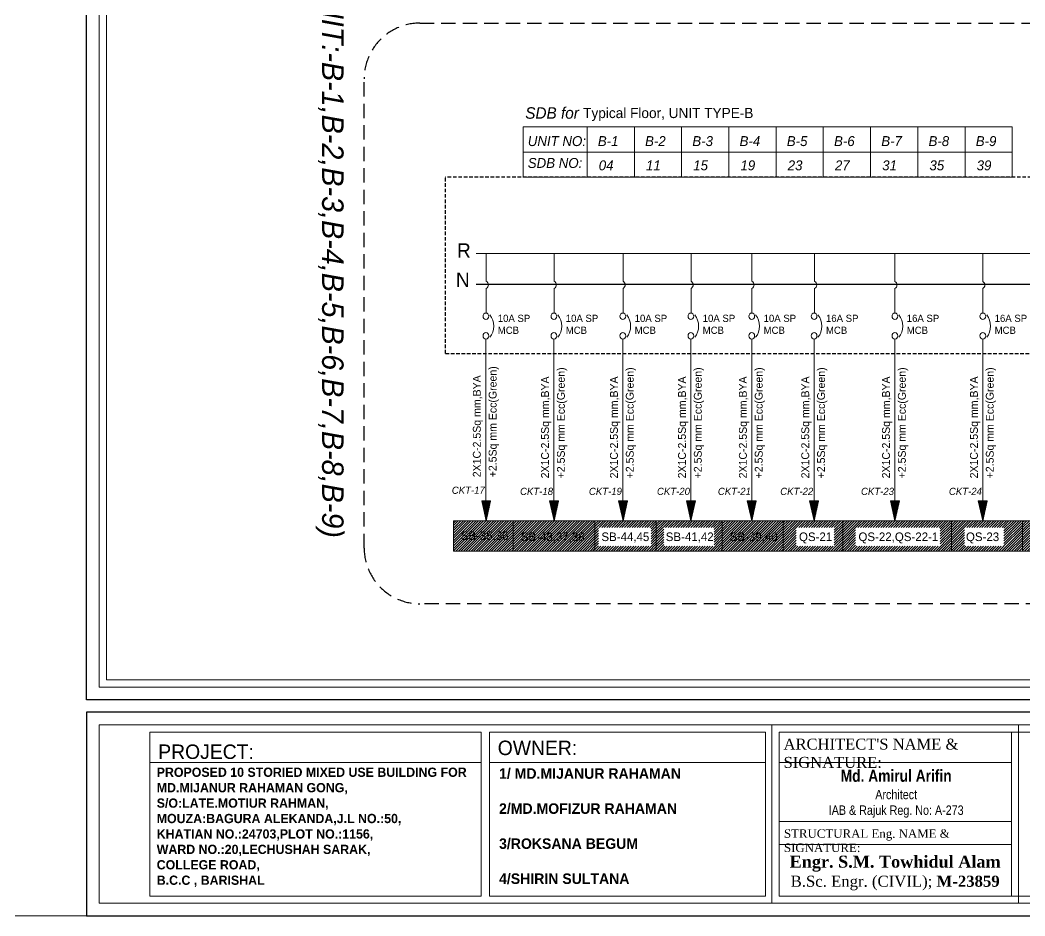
# Model space of a CAD drawing. Header units: inches. Extents: x 109699 to 44449955, y -10987 to 15824140.
# Drawn here: x 214171 to 214873, y -4569 to -3944 of the extents above; entities that cross this region are included whole.
import ezdxf

# ---------------------------------------------------------------- set-up
doc = ezdxf.new("R2010")
doc.units = ezdxf.units.IN
doc.header["$LTSCALE"] = 5
doc.header["$MEASUREMENT"] = 0
doc.linetypes.add('DASHED', pattern=[0.75, 0.5, -0.25])
doc.linetypes.add('DASHED2', pattern=[0.375, 0.25, -0.125])
doc.layers.get('0').update_dxf_attribs({"color": 123})
doc.layers.get('Defpoints').update_dxf_attribs({"lineweight": 5})
for name, color, linetype, lineweight in [('@NORMAL', 7, 'Continuous', 5), ('CKT-TEXT', 6, 'Continuous', 9), ('E-BOX', 20, 'Continuous', 30), ('E-BUSBER-B', 21, 'Continuous', 18), ('E-BUSBER-N', 131, 'Continuous', 18), ('E-CKT-CABLE', 116, 'Continuous', 18), ('E-CKT-TEXT', 135, 'Continuous', 18), ('E-CKT-TEXT-2', 7, 'Continuous', 9), ('E-MCCB', 5, 'Continuous', 13), ('E-QS-Socket-15A', 1, 'Continuous', 9), ('E-SB-Switch-Board', 106, 'Continuous', 18), ('H', 252, 'Continuous', 9), ('Text', 7, 'Continuous', 0), ('WALL-1', 8, 'Continuous', 9)]:
    doc.layers.add(name, color=color, linetype=linetype, lineweight=lineweight)
doc.layers.add('T', color=8, linetype='Continuous')
doc.styles.add('RomanS', font='romans.shx')
doc.styles.add('SH-T2', font='times.ttf')
doc.styles.get("Standard").update_dxf_attribs({"font": 'times.ttf'})
doc.styles.add('TAVE2', font='ROM_____.PFB')
pattern_1 = [(45, (16048.9891, 1243.666), (-0.8838834765, 0.8838834765), [])]
pattern_2 = [(45, (17980.0988, 1229.33), (-0.8838834765, 0.8838834765), [])]

# ---------------------------------------------------------------- blocks, each defined once
blk = doc.blocks.new('zxczxczxcz')
at = {"layer": '@NORMAL'}
for points in [[(177327.5, -15450.1), (175295.2, -15450.1), (175295.2, -14276.8), (177327.5, -14276.8)], [(177319.9, -15442.5), (175302.8, -15442.5), (175302.8, -14284.5), (177319.9, -14284.5)]]:
    blk.add_lwpolyline(points, close=True, dxfattribs=at)
at = {"layer": 'Text'}
for p, q in [((176008.4, -15679.2), (176008.4, -15490.2)), ((176270.1, -15490.2), (176270.1, -15679.2)), ((175700.4, -15497.8), (175700.4, -15671.6)), ((175709, -15497.8), (176001.6, -15497.8)), ((175709, -15497.8), (175709, -15671.6)), ((176001.6, -15497.8), (176001.6, -15671.6)), ((176001.6, -15671.6), (176001.6, -15497.8)), ((176016.1, -15671.6), (176016.1, -15497.8)), ((176262.5, -15497.8), (176262.5, -15671.6)), ((175349, -15529.9), (175700.4, -15529.9)), ((175709, -15529.9), (176001.6, -15529.9)), ((176016.1, -15529.9), (176262.5, -15529.9)), ((176016.1, -15592.4), (176262.5, -15592.4)), ((176016.1, -15616.8), (176262.5, -15616.8))]:
    blk.add_line(p, q, dxfattribs=at)
at = {"layer": 'Text', "lineweight": 30}
blk.add_lwpolyline([(177005.9, -15476.8), (175281.8, -15476.8), (175281.8, -15692.6), (177005.9, -15692.6)], close=True, dxfattribs=at)
at = {"layer": 'Text'}
blk.add_lwpolyline([(176997.7, -15490.2), (175295.2, -15490.2), (175295.2, -15679.2), (176997.7, -15679.2)], close=True, dxfattribs=at)
for points in [[(175700.4, -15497.8), (175349, -15497.8), (175349, -15671.6), (175700.4, -15671.6)], [(176001.6, -15497.8), (175709, -15497.8)], [(176524.2, -15497.8), (176016.1, -15497.8)], [(175709, -15671.6), (176001.6, -15671.6)], [(176016.1, -15671.6), (176524.2, -15671.6)]]:
    blk.add_lwpolyline(points, dxfattribs=at)
at = {"layer": 'WALL-1', "lineweight": 30}
blk.add_lwpolyline([(177340.9, -15463.5), (175281.8, -15463.5), (175281.8, -14263.5), (177340.9, -14263.5)], close=True, dxfattribs=at)
at = {"layer": 'Text'}
for s, insert, char_height, width, attachment_point in [('{\\fFranklin Gothic Medium Cond|b0|i0|c0|p34;\\C1;PROJECT:}', (175357.8, -15510.9, 91), 15.338, 414.227, 1), ('{\\fFranklin Gothic Medium|b0|i0|c0|p34;\\C1;OWNER:}', (175717.8, -15506.8), 15.338, 414.227, 1), ("{\\C1;ARCHITECT'S NAME & SIGNATURE:}", (176020.9, -15504.7, 29.8), 11.609, 235.441, 1), ('\\pt35.29515;{\\fCentury Gothic|b1|i0|c0|p34;PROPOSED 10 STORIED MIXED USE BUILDING FOR \\PMD.MIJANUR RAHAMAN GONG,\\PS/O:LATE.MOTIUR RAHMAN, \\PMOUZA:BAGURA ALEKANDA,J.L NO.:50,\\PKHATIAN NO.:24703,PLOT NO.:1156,\\PWARD NO.:20,LECHUSHAH SARAK,\\P\\pt67.08058;COLLEGE ROAD, \\PB.C.C , BARISHAL }', (175356.2, -15535.4), 9.808, 458.165, 1), ('{\\fArial Narrow|b1|i0|c0|p34;Md. Amirul Arifin\\P\\fArial Narrow|b0|i0|c0|p34;\\H0.7794x;Architect\\PIAB & Rajuk Reg. No: A-273\\fCentury Gothic|b0|i0|c0|p34;\\L\\P\\H1.283x;\\l \\P\\fFranklin Gothic Medium|b0|i0|c0|p34; \\fFranklin Gothic Book|b0|i0|c0|p34;\\H0.6173x;  \\fFranklin Gothic Medium|b0|i0|c0|p34;\\H1.62x; \\fFranklin Gothic Book|b0|i0|c0|p34;\\H0.6173x; \\fFranklin Gothic Medium|b0|i0|c0|p34;\\H1.62x;                                                                                       }', (176140.3, -15537.7), 12.7553, 248.971, 2), ('{\\C1;STRUCTURAL Eng. NAME & SIGNATURE:}', (176021.3, -15600.8, 29.8), 9.029, 235.441, 1), ('{\\fTimes New Roman|b1|i0|c0|p18; Engr. S.M. Towhidul Alam\\P\\fTimes New Roman|b0|i0|c0|p18; \\H0.9205x;B.Sc. Engr. (CIVIL); \\fTimes New Roman|b1|i0|c0|p18;M-23859}', (176136.8, -15628.7, -14.9), 12.7553, 248.971, 2)]:
    blk.add_mtext(s, dxfattribs=dict(at, insert=insert, char_height=char_height, width=width, attachment_point=attachment_point))
at = {"layer": 'Text', "linetype": 'Continuous', "insert": (175719.2, -15536.1), "char_height": 11.145, "width": 329.404, "attachment_point": 1, "style": 'SH-T2'}
blk.add_mtext('\\pt76.20062;{\\fCentury Gothic|b1|i0|c0|p34;1/ MD.MIJANUR RAHAMAN \\P\\P2/MD.MOFIZUR RAHAMAN\\P \\P3/ROKSANA BEGUM\\P\\P4/SHIRIN SULTANA}', dxfattribs=at)
blk = doc.blocks.new('E-CKT TEXT')
for p, q in [((648438.87, 22105.08), (648437.12, 22112.85)), ((648437.12, 22112.85), (648440.62, 22112.85)), ((648437.16, 22112.65), (648437.36, 22112.85)), ((648437.21, 22112.43), (648437.63, 22112.85)), ((648437.26, 22112.21), (648437.89, 22112.85)), ((648437.31, 22112), (648438.16, 22112.85)), ((648437.36, 22111.78), (648438.43, 22112.85)), ((648437.41, 22111.56), (648438.69, 22112.85)), ((648437.46, 22111.35), (648438.96, 22112.85)), ((648437.51, 22111.13), (648439.22, 22112.85)), ((648437.55, 22110.92), (648439.49, 22112.85)), ((648437.6, 22110.7), (648439.75, 22112.85)), ((648437.65, 22110.48), (648440.02, 22112.85)), ((648437.7, 22110.27), (648440.28, 22112.85)), ((648437.75, 22110.05), (648440.55, 22112.85)), ((648437.8, 22109.83), (648440.57, 22112.6)), ((648437.85, 22109.62), (648440.49, 22112.26)), ((648438.87, 22105.08), (648440.62, 22112.85)), ((648437.9, 22109.4), (648440.41, 22111.92)), ((648437.94, 22109.18), (648440.34, 22111.58)), ((648437.99, 22108.97), (648440.26, 22111.23)), ((648438.04, 22108.75), (648440.18, 22110.89)), ((648438.09, 22108.54), (648440.11, 22110.55)), ((648438.14, 22108.32), (648440.03, 22110.21)), ((648438.19, 22108.1), (648439.95, 22109.86)), ((648438.24, 22107.89), (648439.87, 22109.52)), ((648438.29, 22107.67), (648439.8, 22109.18)), ((648438.34, 22107.45), (648439.72, 22108.84)), ((648438.38, 22107.24), (648439.64, 22108.49)), ((648438.43, 22107.02), (648439.56, 22108.15)), ((648438.48, 22106.8), (648439.49, 22107.81)), ((648438.53, 22106.59), (648439.41, 22107.47)), ((648438.58, 22106.37), (648439.33, 22107.13)), ((648438.63, 22106.16), (648439.26, 22106.78)), ((648438.68, 22105.94), (648439.18, 22106.44)), ((648438.73, 22105.72), (648439.1, 22106.1)), ((648438.77, 22105.51), (648439.02, 22105.76)), ((648438.82, 22105.29), (648438.95, 22105.41))]:
    blk.add_line(p, q)
blk = doc.blocks.new('A$C7DE01C66')
at = {"layer": 'E-CKT-CABLE'}
for p, q in [((0, 25.02), (0, 13.35)), ((0, 10.31), (0, 0))]:
    blk.add_line(p, q, dxfattribs=at)
blk.add_arc((-0.81, 11.83), 1.72, 298.1075, 61.8925, dxfattribs=at)

msp = doc.modelspace()

# ---------------------------------------------------------------- hatches: boundary and pattern name
at = {"layer": 'E-QS-Socket-15A'}
h = msp.add_hatch(dxfattribs=at)
h.set_pattern_fill('ANSI31', color=1, scale=10)
h.set_pattern_definition([(45, (12692.486, -16787.2449), (-0.8838834765, 0.8838834765), [])])
h.paths.add_polyline_path([(214745.58, -4293.04), (214725.63, -4293.04), (214725.63, -4293.05), (214725.63, -4293.04), (214704.07, -4293.04), (214704.07, -4314.23), (214745.58, -4314.23)])
h.paths.add_polyline_path([(214713.08, -4310.74), (214739.55, -4310.74), (214739.55, -4297.78), (214713.08, -4297.78)], flags=16)
h = msp.add_hatch(dxfattribs=at)
h.set_pattern_fill('ANSI31', color=1, scale=10)
h.set_pattern_definition(pattern_2)
h.paths.add_polyline_path([(214821.34, -4293.04), (214769.01, -4293.04), (214769.01, -4293.05), (214769.01, -4293.04), (214745.58, -4293.04), (214745.58, -4314.23), (214821.34, -4314.23)])
h.paths.add_polyline_path([(214754.59, -4310.74), (214813.73, -4310.74), (214813.73, -4297.78), (214754.59, -4297.78)], flags=16)
h = msp.add_hatch(dxfattribs=at)
h.set_pattern_fill('ANSI31', color=1, scale=10)
h.set_pattern_definition([(45, (18056.0041, 1229.33), (-0.8838834765, 0.8838834765), [])])
h.paths.add_polyline_path([(214870.75, -4293.04), (214844.92, -4293.04), (214844.92, -4293.05), (214844.92, -4293.04), (214821.49, -4293.04), (214821.49, -4314.23), (214870.75, -4314.23)])
h.paths.add_polyline_path([(214830.49, -4310.74), (214858.15, -4310.74), (214858.15, -4297.78), (214830.49, -4297.78)], flags=16)
h = msp.add_hatch(dxfattribs=at)
h.set_pattern_fill('ANSI31', color=1, scale=10)
h.set_pattern_definition([(45, (18105.7141, 1229.33), (-0.8838834765, 0.8838834765), [])])
h.paths.add_polyline_path([(214920.13, -4293.04), (214894.63, -4293.04), (214894.63, -4293.05), (214894.63, -4293.04), (214871.2, -4293.04), (214871.2, -4314.23), (214920.13, -4314.23)])
h.paths.add_polyline_path([(214880.2, -4310.74), (214913.01, -4310.74), (214913.01, -4297.78), (214880.2, -4297.78)], flags=16)
at = {"layer": 'E-SB-Switch-Board'}
h = msp.add_hatch(dxfattribs=at)
h.set_pattern_fill('ANSI31', color=256, scale=10)
h.set_pattern_definition(pattern_1)
h.paths.add_polyline_path([(214515.43, -4293.04), (214496.67, -4293.04), (214496.67, -4293.04), (214496.67, -4293.04), (214473.86, -4293.04), (214473.86, -4314.23), (214515.43, -4314.23)])
h.paths.add_polyline_path([(214477.24, -4309.96), (214512.8, -4309.96), (214512.8, -4297.01), (214477.24, -4297.01)], flags=24)
h = msp.add_hatch(dxfattribs=at)
h.set_pattern_fill('ANSI31', color=256, scale=10)
h.set_pattern_definition(pattern_1)
h.paths.add_polyline_path([(214572.63, -4293.04), (214515.43, -4293.04), (214515.43, -4314.23), (214572.63, -4314.23)])
h.paths.add_polyline_path([(214519.24, -4310.74), (214566.37, -4310.74), (214566.37, -4297.78), (214519.24, -4297.78)], flags=24)
h = msp.add_hatch(dxfattribs=at)
h.set_pattern_fill('ANSI31', color=256, scale=10)
h.set_pattern_definition([(45, (17933.7593, 1229.33), (-0.8838834765, 0.8838834765), [])])
h.paths.add_polyline_path([(214615.16, -4314.23), (214615.16, -4293.04), (214593.23, -4293.04), (214593.23, -4293.05), (214593.23, -4293.04), (214572.63, -4293.04), (214572.63, -4314.23)])
h.paths.add_polyline_path([(214575.2, -4310.74), (214611.81, -4310.74), (214611.81, -4297.78), (214575.2, -4297.78)], flags=16)
h = msp.add_hatch(dxfattribs=at)
h.set_pattern_fill('ANSI31', color=256, scale=10)
h.set_pattern_definition([(45, (17976.5714, 1229.33), (-0.8838834765, 0.8838834765), [])])
h.paths.add_polyline_path([(214661.49, -4314.23), (214661.49, -4293.04), (214636.05, -4293.04), (214636.05, -4293.05), (214636.05, -4293.04), (214615.45, -4293.04), (214615.45, -4314.23)])
h.paths.add_polyline_path([(214620.71, -4310.74), (214655.81, -4310.74), (214655.81, -4297.78), (214620.71, -4297.78)], flags=16)
h = msp.add_hatch(dxfattribs=at)
h.set_pattern_fill('ANSI31', color=256, scale=10)
h.set_pattern_definition(pattern_2)
h.paths.add_polyline_path([(214661.49, -4293.04), (214661.49, -4314.23), (214704.02, -4314.23), (214704.02, -4293.04), (214682.09, -4293.04), (214682.09, -4293.05), (214682.09, -4293.04)])
h.paths.add_polyline_path([(214665.1, -4310.74), (214700.66, -4310.74), (214700.66, -4297.78), (214665.1, -4297.78)], flags=24)

# ---------------------------------------------------------------- linework, layer by layer
at = {"linetype": 'DASHED2', "lineweight": 25, "ltscale": 8}
msp.add_lwpolyline([(214450.37, -3945.82), (215513.52, -3945.82, -0.414214), (215552.4, -3984.7), (215552.4, -4312.09, -0.414214), (215513.52, -4350.97), (214450.37, -4350.97, -0.414214), (214411.49, -4312.09), (214411.49, -3984.7, -0.414214)], format="xyb", close=True, dxfattribs=at)
at = {"layer": 'CKT-TEXT', "extrusion": (0, 0, -1)}
for centre in [(214539.5, -4157.22), (214587.6, -4157.22), (214635.1, -4157.22), (214677.62, -4157.22), (214721.15, -4157.22), (214777.55, -4157.22), (214838.91, -4157.22)]:
    msp.add_ellipse(centre, major_axis=(0, 11.32), ratio=0.8736, start_param=0.810857, end_param=2.330736, dxfattribs=at)
at = {"layer": 'Defpoints', "ltscale": 0.5}
msp.add_ray((184484.87, -4568.82), (1, 0), dxfattribs=at)
at = {"layer": 'E-BOX', "linetype": 'DASHED'}
for p, q in [((214468.23, -4176.33), (214468.23, -4053.32)), ((215331.03, -4053.32), (214468.23, -4053.32)), ((215331.03, -4053.32), (214468.23, -4053.32)), ((214468.23, -4176.33), (215507.1, -4176.33))]:
    msp.add_line(p, q, dxfattribs=at)
at = {"layer": 'E-BUSBER-B', "color": 1}
msp.add_line((214489.8, -4106.62), (215498.64, -4106.62), dxfattribs=at)
at = {"layer": 'E-BUSBER-N', "lineweight": 25}
msp.add_line((214489.8, -4127.98), (215498.64, -4127.98), dxfattribs=at)
at = {"layer": 'E-CKT-CABLE'}
for p, q in [((214496.52, -4166.33), (214496.52, -4293.04)), ((214543.98, -4166.33), (214543.98, -4293.04)), ((214592.07, -4166.33), (214592.07, -4293.04)), ((214639.57, -4166.33), (214639.57, -4293.04)), ((214682.09, -4166.33), (214682.09, -4293.04)), ((214725.63, -4166.33), (214725.63, -4293.04)), ((214782.02, -4166.33), (214782.02, -4293.04)), ((214843.39, -4166.33), (214843.39, -4293.04)), ((214515.43, -4293.04), (214515.43, -4314.23)), ((214572.63, -4293.04), (214572.63, -4314.23)), ((214615.29, -4293.04), (214615.29, -4314.23))]:
    msp.add_line(p, q, dxfattribs=at)
msp.add_lwpolyline([(214473.86, -4293.04), (215447.43, -4293.04), (215447.43, -4314.23), (214473.86, -4314.23)], close=True, dxfattribs=at)
at = {"layer": 'E-MCCB', "extrusion": (0, 0, -1)}
for centre, major_axis, start_param, end_param in [((214496.52, -4150.4), (0, 2.28), 1.57079632679372, 7.853981633973307), ((214492.04, -4157.22), (0, 11.32), 0.810857, 2.330736), ((214543.98, -4150.4), (0, 2.28), 1.570796326787449, 7.853981633967035), ((214592.07, -4150.4), (0, 2.28), 1.570796326787449, 7.853981633967035), ((214639.57, -4150.4), (0, 2.28), 1.570796326787449, 7.853981633967035), ((214682.09, -4150.4), (0, 2.28), 1.570796326787449, 7.853981633967035), ((214725.63, -4150.4), (0, 2.28), 1.570796326787449, 7.853981633967035), ((214782.02, -4150.4), (0, 2.28), 1.57079632679372, 7.853981633973307), ((214843.39, -4150.4), (0, 2.28), 1.57079632679372, 7.853981633973307), ((214496.52, -4164.05), (0, 2.28), 1.570796326795389, 7.853981633974975), ((214543.98, -4164.05), (0, 2.28), 1.570796326788042, 7.853981633967629), ((214592.07, -4164.05), (0, 2.28), 1.570796326788042, 7.853981633967629), ((214639.57, -4164.05), (0, 2.28), 1.570796326788042, 7.853981633967629), ((214682.09, -4164.05), (0, 2.28), 1.570796326788042, 7.853981633967629), ((214725.63, -4164.05), (0, 2.28), 1.570796326788042, 7.853981633967629), ((214782.02, -4164.05), (0, 2.28), 1.570796326795389, 7.853981633974975), ((214843.39, -4164.05), (0, 2.28), 1.570796326795389, 7.853981633974975)]:
    msp.add_ellipse(centre, major_axis=major_axis, ratio=0.8736, start_param=start_param, end_param=end_param, dxfattribs=at)
at = {"layer": 'E-QS-Socket-15A', "color": 1}
for p, q in [((214704.02, -4293.04), (214704.02, -4314.23)), ((214745.58, -4293.04), (214745.58, -4314.23)), ((214821.49, -4293.04), (214821.49, -4314.23)), ((214871.2, -4293.04), (214871.2, -4314.23))]:
    msp.add_line(p, q, dxfattribs=at)
at = {"layer": 'E-SB-Switch-Board'}
for p, q in [((214572.63, -4293.04), (214572.63, -4314.23)), ((214661.49, -4293.04), (214661.49, -4314.23)), ((214704.02, -4293.04), (214704.02, -4314.23))]:
    msp.add_line(p, q, dxfattribs=at)
at = {"layer": 'H', "ltscale": 0.5}
for p, q in [((214567.14, -4018.16), (214567.14, -4053.32)), ((214600.12, -4018.16), (214600.12, -4053.32)), ((214633.09, -4018.16), (214633.09, -4053.32)), ((214666.07, -4018.16), (214666.07, -4053.32)), ((214699.05, -4018.16), (214699.05, -4053.32)), ((214732.03, -4018.16), (214732.03, -4053.32)), ((214765.01, -4018.16), (214765.01, -4053.32)), ((214797.99, -4018.16), (214797.99, -4053.32)), ((214830.97, -4018.16), (214830.97, -4053.32)), ((214863.95, -4018.16), (214863.95, -4053.32)), ((214522.59, -4035.74), (214863.95, -4035.74))]:
    msp.add_line(p, q, dxfattribs=at)
msp.add_lwpolyline([(214522.59, -4018.16), (214863.95, -4018.16), (214863.95, -4053.32), (214522.59, -4053.32)], close=True, dxfattribs=at)

# ---------------------------------------------------------------- block references
at = {"layer": 'E-QS-Socket-15A', "ltscale": 10, "xscale": 1.65870814017606, "yscale": 1.65870814017606, "zscale": 1.65870814017606}
for p in [(214496.71, -4148.1), (214544.12, -4148.1), (214592.22, -4148.1), (214639.72, -4148.1), (214682.24, -4148.1), (214725.89, -4148.14), (214781.95, -4148.15), (214843.31, -4148.15)]:
    msp.add_blockref('A$C7DE01C66', p, dxfattribs=at)
at = {"layer": 'E-QS-Socket-15A', "color": 1, "xscale": 1.791404791323321, "yscale": 1.791404791323321, "zscale": 1.791404791323321}
for p in [(-946834.48, -43892.19), (-946773.11, -43892.19)]:
    msp.add_blockref('E-CKT TEXT', p, dxfattribs=at)
at = {"layer": 'E-SB-Switch-Board', "color": 1, "xscale": 1.791404791323321, "yscale": 1.791404791323321, "zscale": 1.791404791323321}
for p in [(-947119.83, -43892.19), (-947072.37, -43892.19), (-947024.28, -43892.19), (-946976.93, -43892.19), (-946934.41, -43892.19), (-946890.87, -43892.19)]:
    msp.add_blockref('E-CKT TEXT', p, dxfattribs=at)
at = {"layer": 'WALL-1', "linetype": 'Continuous', "xscale": 0.6583637491200001, "yscale": 0.6583637491200001, "zscale": 0.6583637491200001}
msp.add_blockref('zxczxczxcz', (98818.52, 5762.61), dxfattribs=at)

# ---------------------------------------------------------------- texts
at = {"layer": 'CKT-TEXT', "char_height": 5, "width": 29.9821, "attachment_point": 1, "style": 'RomanS'}
for s, insert in [('{\\fCentury Gothic|b0|i0|c0|p34;10A SP\\PMCB}', (214504.78, -4149.31)), ('{\\fCentury Gothic|b0|i0|c0|p34;10A SP\\PMCB}', (214552.24, -4149.31)), ('{\\fCentury Gothic|b0|i0|c0|p34;10A SP\\PMCB}', (214600.34, -4149.31)), ('{\\fCentury Gothic|b0|i0|c0|p34;10A SP\\PMCB}', (214647.84, -4149.31)), ('{\\fCentury Gothic|b0|i0|c0|p34;10A SP\\PMCB}', (214690.36, -4149.31)), ('{\\fCentury Gothic|b0|i0|c0|p34;16A SP\\PMCB}', (214733.89, -4149.31)), ('{\\fCentury Gothic|b0|i0|c0|p34;16A SP\\PMCB}', (214790.29, -4149.31)), ('{\\fCentury Gothic|b0|i0|c0|p34;16A SP\\PMCB}', (214851.65, -4149.31))]:
    msp.add_mtext(s, dxfattribs=dict(at, insert=insert))
at = {"layer": 'E-BUSBER-B', "color": 1, "style": 'TAVE2'}
msp.add_text('R', height=9.95, dxfattribs=at).set_placement((214476.3, -4109.41))
at = {"layer": 'E-BUSBER-N', "lineweight": 25, "style": 'TAVE2'}
msp.add_text('N', height=9.95, dxfattribs=at).set_placement((214475.57, -4129.9))
at = {"layer": 'E-CKT-TEXT', "insert": (214523.94, -4004.51), "char_height": 8, "width": 184.8775, "attachment_point": 1, "style": 'TAVE2'}
msp.add_mtext('{\\fCentury Gothic|b0|i1|c0|p34;SDB for \\A1;\\fCentury Gothic|b0|i0|c0|p34;\\H0.88889x;Typical Floor, UNIT TYPE-B}', dxfattribs=at)
at = {"layer": 'E-CKT-TEXT', "color": 1, "char_height": 5, "width": 24.1526, "attachment_point": 1}
for s, insert in [('{\\fCentury Gothic|b0|i1|c0|p34;\\C256;CKT-17}', (214472.68, -4269.28)), ('{\\fCentury Gothic|b0|i1|c0|p34;\\C256;CKT-18}', (214520.32, -4270.06)), ('{\\fCentury Gothic|b0|i1|c0|p34;\\C256;CKT-19}', (214568.41, -4270.06)), ('{\\fCentury Gothic|b0|i1|c0|p34;\\C256;CKT-20}', (214615.91, -4270.06)), ('{\\fCentury Gothic|b0|i1|c0|p34;\\C256;CKT-21}', (214658.44, -4270.06)), ('{\\fCentury Gothic|b0|i1|c0|p34;\\C256;CKT-22}', (214701.97, -4270.06)), ('{\\fCentury Gothic|b0|i1|c0|p34;\\C256;CKT-23}', (214758.36, -4270.06)), ('{\\fCentury Gothic|b0|i1|c0|p34;\\C256;CKT-24}', (214819.73, -4270.06))]:
    msp.add_mtext(s, dxfattribs=dict(at, insert=insert))
at = {"layer": 'E-CKT-TEXT-2', "color": 7, "char_height": 5.5, "width": 121.8928, "attachment_point": 1, "rotation": 90, "style": 'RomanS'}
for s, insert in [('{\\fCentury Gothic|b0|i0|c0|p34;\\C256;+2.5Sq mm Ecc(Green) }', (214498.45, -4262.71)), ('{\\fCentury Gothic|b0|i0|c0|p34;\\C256;+2.5Sq mm Ecc(Green) }', (214546.09, -4263.49)), ('{\\fCentury Gothic|b0|i0|c0|p34;\\C256;+2.5Sq mm Ecc(Green) }', (214594.18, -4263.49)), ('{\\fCentury Gothic|b0|i0|c0|p34;\\C256;+2.5Sq mm Ecc(Green) }', (214641.68, -4263.49)), ('{\\fCentury Gothic|b0|i0|c0|p34;\\C256;+2.5Sq mm Ecc(Green) }', (214684.2, -4263.49)), ('{\\fCentury Gothic|b0|i0|c0|p34;\\C256;+2.5Sq mm Ecc(Green) }', (214727.73, -4263.49)), ('{\\fCentury Gothic|b0|i0|c0|p34;\\C256;+2.5Sq mm Ecc(Green) }', (214784.13, -4263.49)), ('{\\fCentury Gothic|b0|i0|c0|p34;\\C256;+2.5Sq mm Ecc(Green) }', (214845.5, -4263.49)), ('{\\fCentury Gothic|b0|i0|c0|p34;\\C256;2X1C-2.5Sq mm,BYA}', (214487.39, -4262.71)), ('{\\fCentury Gothic|b0|i0|c0|p34;\\C256;2X1C-2.5Sq mm,BYA}', (214535.02, -4263.49)), ('{\\fCentury Gothic|b0|i0|c0|p34;\\C256;2X1C-2.5Sq mm,BYA}', (214583.12, -4263.49)), ('{\\fCentury Gothic|b0|i0|c0|p34;\\C256;2X1C-2.5Sq mm,BYA}', (214630.62, -4263.49)), ('{\\fCentury Gothic|b0|i0|c0|p34;\\C256;2X1C-2.5Sq mm,BYA}', (214673.14, -4263.49)), ('{\\fCentury Gothic|b0|i0|c0|p34;\\C256;2X1C-2.5Sq mm,BYA}', (214716.67, -4263.49)), ('{\\fCentury Gothic|b0|i0|c0|p34;\\C256;2X1C-2.5Sq mm,BYA}', (214773.06, -4263.49)), ('{\\fCentury Gothic|b0|i0|c0|p34;\\C256;2X1C-2.5Sq mm,BYA}', (214834.43, -4263.49))]:
    msp.add_mtext(s, dxfattribs=dict(at, insert=insert))
at = {"layer": 'E-QS-Socket-15A', "color": 1, "char_height": 6, "attachment_point": 1}
for s, insert, width in [('{\\fCentury Gothic|b0|i0|c0|p34;\\C256;QS-21}', (214715.06, -4301.25), 24.1526), ('{\\fCentury Gothic|b0|i0|c0|p34;\\C256;QS-22,QS-22-1}', (214756.57, -4301.25), 67.9723), ('{\\fCentury Gothic|b0|i0|c0|p34;\\C256;QS-23}', (214831.62, -4301.25), 67.9723)]:
    msp.add_mtext(s, dxfattribs=dict(at, insert=insert, width=width))
at = {"layer": 'E-SB-Switch-Board', "color": 1, "char_height": 6, "attachment_point": 1}
for s, insert, width in [('{\\fCentury Gothic|b0|i0|c0|p34;\\C256;SB-35,36}', (214478.85, -4300.47), 44.0631), ('{\\fCentury Gothic|b0|i0|c0|p34;\\C256;SB-43,37,38}', (214520.85, -4301.25), 33.1236), ('{\\fCentury Gothic|b0|i0|c0|p34;\\C256;SB-44,45}', (214577.13, -4301.25), 33.1236), ('{\\fCentury Gothic|b0|i0|c0|p34;\\C256;SB-41,42}', (214622.04, -4301.25), 33.1236), ('{\\fCentury Gothic|b0|i0|c0|p34;\\C256;SB-39,40}', (214666.71, -4301.25), 33.1236)]:
    msp.add_mtext(s, dxfattribs=dict(at, insert=insert, width=width))
at = {"layer": 'T', "char_height": 6.9222, "attachment_point": 1, "style": 'TAVE2'}
for s, insert, width in [('{\\fCentury Gothic|b0|i1|c0|p34;UNIT NO:}', (214525.73, -4024.67), 58.0871), ('{\\fCentury Gothic|b0|i1|c0|p34;B-1}', (214574.64, -4024.67), 17.2058), ('{\\fCentury Gothic|b0|i1|c0|p34;B-2}', (214607.62, -4024.67), 19.9969), ('{\\fCentury Gothic|b0|i1|c0|p34;B-3}', (214640.6, -4024.67), 19.3731), ('{\\fCentury Gothic|b0|i1|c0|p34;B-4}', (214673.58, -4024.67), 21.4536), ('{\\fCentury Gothic|b0|i1|c0|p34;B-5\\P}', (214706.56, -4024.67), 18.7484), ('{\\fCentury Gothic|b0|i1|c0|p34;B-6\\P}', (214739.54, -4024.67), 18.7484), ('{\\fCentury Gothic|b0|i1|c0|p34;B-7\\P}', (214772.52, -4024.67), 18.7484), ('{\\fCentury Gothic|b0|i1|c0|p34;B-8\\P}', (214805.5, -4024.67), 18.7484), ('{\\fCentury Gothic|b0|i1|c0|p34;B-9\\P}', (214838.48, -4024.67), 18.7484), ('{\\fCentury Gothic|b0|i1|c0|p34;SDB NO:}', (214525.73, -4039.93), 58.0871), ('{\\fCentury Gothic|b0|i1|c0|p34;04}', (214575.27, -4041.59), 20.4676), ('{\\fCentury Gothic|b0|i1|c0|p34;11}', (214608.25, -4041.59), 20.775), ('{\\fCentury Gothic|b0|i1|c0|p34;15}', (214641.23, -4041.59), 20.6216), ('{\\fCentury Gothic|b0|i1|c0|p34;19}', (214674.21, -4041.59), 19.9969), ('{\\fCentury Gothic|b0|i1|c0|p34;23}', (214707.19, -4041.59), 19.9969), ('{\\fCentury Gothic|b0|i1|c0|p34;27}', (214740.17, -4041.59), 19.9969), ('{\\fCentury Gothic|b0|i1|c0|p34;31}', (214773.15, -4041.59), 19.9969), ('{\\fCentury Gothic|b0|i1|c0|p34;35}', (214806.13, -4041.59), 19.9969), ('{\\fCentury Gothic|b0|i1|c0|p34;39}', (214839.11, -4041.59), 19.9969)]:
    msp.add_mtext(s, dxfattribs=dict(at, insert=insert, width=width))
at = {"layer": 'Text', "insert": (214397.12, -3714.91), "char_height": 15, "width": 750.5724, "attachment_point": 1, "rotation": 270, "style": 'TAVE2'}
msp.add_mtext('\\A1;\\pt450;{\\fCentury Gothic|b0|i0|c0|p34;\\H0.88889x;Typical Floor (1st to 9th)\\A0;\\fCentury Gothic|b0|i1|c0|p34;\\H1.125x;-UNIT:-B-1,B-2,B-3,B-4,B-5,B-6,B-7,B-8,B-9)}', dxfattribs=at)

doc.saveas('drawing.dxf')
